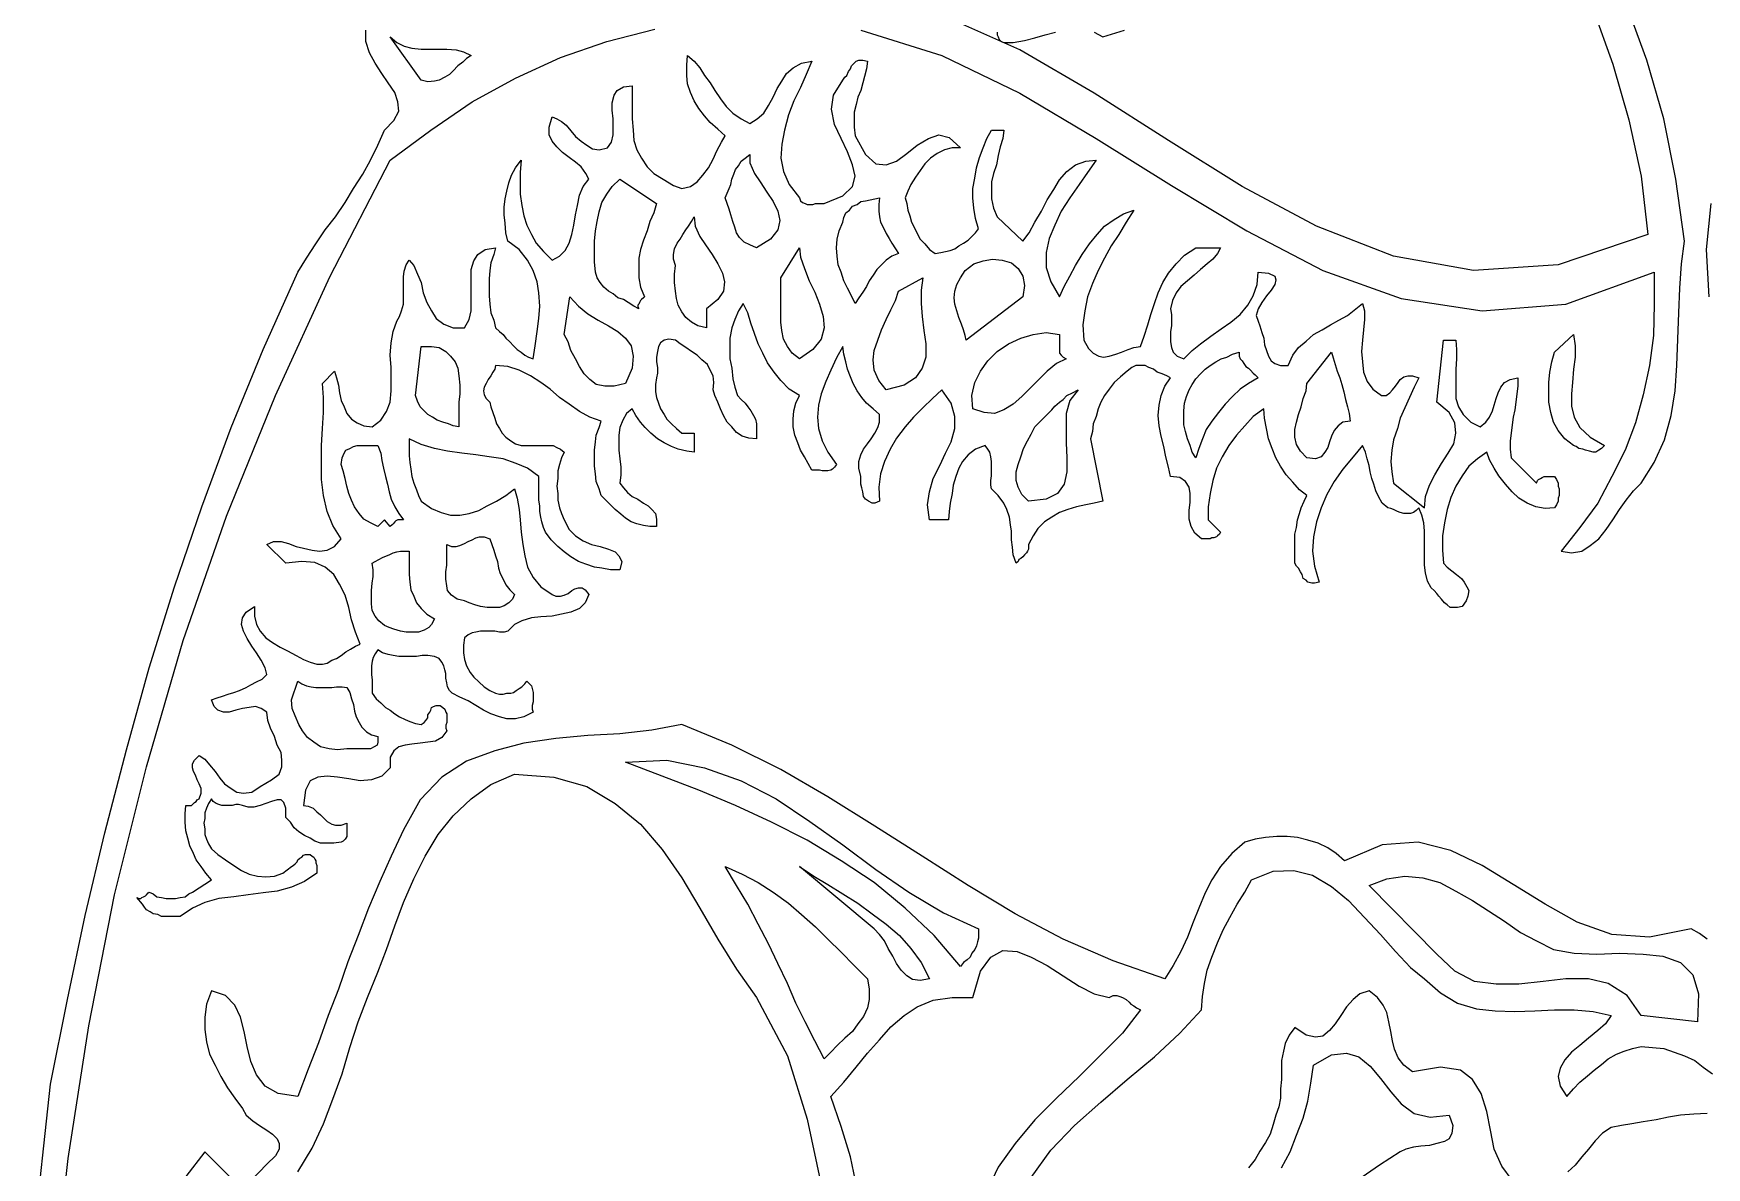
# Model space of a CAD drawing. Extents: x 0.03 to 7.02, y 0.01 to 6.89.
# Drawn here: x 0.074 to 1.852, y 2.602 to 3.806 of the extents above; entities that cross this region are included whole.
import ezdxf

# ---------------------------------------------------------------- set-up
doc = ezdxf.new("R2010")
doc.units = 0
doc.layers.add('1', color=7, linetype='Continuous')

msp = doc.modelspace()

# ---------------------------------------------------------------- linework, layer by layer
for points in [[(0.074, 2.523), (0.092, 2.69), (0.11, 2.78), (0.129, 2.869), (0.15, 2.957), (0.173, 3.045), (0.197, 3.132), (0.224, 3.218), (0.253, 3.303), (0.284, 3.387), (0.318, 3.47), (0.355, 3.552), (0.364, 3.567), (0.374, 3.582), (0.384, 3.597), (0.395, 3.611), (0.405, 3.626), (0.414, 3.641), (0.424, 3.656), (0.432, 3.671), (0.44, 3.687), (0.447, 3.703), (0.457, 3.713), (0.462, 3.723), (0.461, 3.733), (0.458, 3.743), (0.451, 3.753), (0.444, 3.763), (0.437, 3.774), (0.431, 3.785), (0.427, 3.797), (0.427, 3.809)], [(0.835, 3.71), (0.843, 3.715), (0.85, 3.721), (0.855, 3.729), (0.86, 3.738), (0.864, 3.747), (0.869, 3.755), (0.874, 3.763), (0.881, 3.769), (0.89, 3.774), (0.901, 3.776), (0.895, 3.762), (0.889, 3.748), (0.882, 3.734), (0.876, 3.719), (0.872, 3.703), (0.869, 3.688), (0.868, 3.673), (0.871, 3.659), (0.877, 3.645), (0.888, 3.631), (0.889, 3.628), (0.891, 3.626), (0.894, 3.625), (0.896, 3.624), (0.899, 3.624), (0.902, 3.624), (0.905, 3.625), (0.908, 3.625), (0.911, 3.625), (0.914, 3.625), (0.934, 3.633), (0.944, 3.643), (0.947, 3.654), (0.944, 3.666), (0.939, 3.68), (0.932, 3.694), (0.925, 3.709), (0.922, 3.725), (0.924, 3.74), (0.934, 3.756), (0.936, 3.759), (0.938, 3.761), (0.94, 3.765), (0.942, 3.768), (0.943, 3.771), (0.946, 3.774), (0.948, 3.776), (0.951, 3.777), (0.955, 3.777), (0.96, 3.776), (0.959, 3.768), (0.957, 3.76), (0.955, 3.753), (0.953, 3.745), (0.95, 3.738), (0.948, 3.73), (0.946, 3.722), (0.946, 3.714), (0.946, 3.706), (0.947, 3.697), (0.958, 3.677), (0.969, 3.667), (0.98, 3.666), (0.991, 3.67), (1.002, 3.678), (1.013, 3.687), (1.025, 3.694), (1.036, 3.698), (1.047, 3.695), (1.059, 3.684), (1.05, 3.684), (1.042, 3.682), (1.034, 3.678), (1.027, 3.673), (1.021, 3.667), (1.016, 3.66), (1.011, 3.653), (1.006, 3.645), (1.003, 3.638), (1, 3.631), (1.002, 3.625), (1.003, 3.618), (1.005, 3.612), (1.007, 3.605), (1.01, 3.599), (1.013, 3.593), (1.016, 3.587), (1.021, 3.582), (1.026, 3.576), (1.032, 3.572), (1.038, 3.573), (1.043, 3.574), (1.048, 3.575), (1.053, 3.577), (1.057, 3.58), (1.062, 3.583), (1.067, 3.586), (1.071, 3.59), (1.075, 3.594), (1.078, 3.598), (1.075, 3.609), (1.073, 3.62), (1.072, 3.631), (1.072, 3.641), (1.074, 3.652), (1.076, 3.663), (1.079, 3.674), (1.083, 3.684), (1.087, 3.694), (1.092, 3.703), (1.105, 3.703), (1.104, 3.694), (1.101, 3.685), (1.099, 3.676), (1.097, 3.666), (1.094, 3.657), (1.092, 3.648), (1.092, 3.639), (1.092, 3.63), (1.094, 3.62), (1.098, 3.611), (1.125, 3.585), (1.132, 3.594), (1.138, 3.605), (1.145, 3.617), (1.151, 3.629), (1.158, 3.64), (1.164, 3.65), (1.172, 3.659), (1.181, 3.666), (1.192, 3.67), (1.203, 3.671), (1.194, 3.658), (1.185, 3.645), (1.175, 3.631), (1.166, 3.617), (1.159, 3.602), (1.153, 3.588), (1.15, 3.573), (1.15, 3.557), (1.155, 3.542), (1.164, 3.526), (1.169, 3.537), (1.175, 3.548), (1.181, 3.559), (1.188, 3.571), (1.196, 3.582), (1.204, 3.592), (1.212, 3.601), (1.222, 3.608), (1.232, 3.614), (1.243, 3.618), (1.235, 3.605), (1.227, 3.592), (1.219, 3.58), (1.212, 3.567), (1.205, 3.554), (1.199, 3.54), (1.194, 3.526), (1.191, 3.511), (1.189, 3.496), (1.19, 3.48), (1.195, 3.471), (1.2, 3.466), (1.206, 3.463), (1.211, 3.462), (1.217, 3.463), (1.224, 3.465), (1.23, 3.467), (1.237, 3.47), (1.243, 3.472), (1.25, 3.473), (1.254, 3.484), (1.258, 3.496), (1.261, 3.507), (1.265, 3.519), (1.269, 3.53), (1.274, 3.541), (1.28, 3.551), (1.288, 3.561), (1.297, 3.57), (1.309, 3.578), (1.335, 3.578), (1.332, 3.572), (1.327, 3.566), (1.321, 3.561), (1.314, 3.555), (1.307, 3.549), (1.3, 3.543), (1.293, 3.537), (1.288, 3.53), (1.284, 3.522), (1.282, 3.513), (1.283, 3.507), (1.283, 3.501), (1.283, 3.495), (1.282, 3.489), (1.282, 3.483), (1.282, 3.478), (1.283, 3.472), (1.285, 3.467), (1.289, 3.463), (1.296, 3.46), (1.305, 3.469), (1.314, 3.476), (1.325, 3.484), (1.336, 3.492), (1.346, 3.499), (1.356, 3.507), (1.364, 3.517), (1.37, 3.527), (1.374, 3.539), (1.375, 3.552), (1.386, 3.551), (1.393, 3.548), (1.394, 3.544), (1.393, 3.539), (1.389, 3.533), (1.384, 3.527), (1.379, 3.52), (1.375, 3.513), (1.373, 3.506), (1.375, 3.5), (1.377, 3.495), (1.379, 3.488), (1.381, 3.482), (1.382, 3.475), (1.384, 3.469), (1.386, 3.463), (1.389, 3.458), (1.393, 3.455), (1.399, 3.453), (1.407, 3.453), (1.412, 3.464), (1.418, 3.472), (1.426, 3.479), (1.434, 3.486), (1.443, 3.491), (1.452, 3.496), (1.461, 3.501), (1.47, 3.506), (1.479, 3.513), (1.486, 3.519), (1.488, 3.511), (1.488, 3.502), (1.487, 3.491), (1.486, 3.48), (1.485, 3.468), (1.486, 3.457), (1.487, 3.446), (1.491, 3.436), (1.497, 3.428), (1.506, 3.421), (1.511, 3.421), (1.515, 3.424), (1.518, 3.427), (1.521, 3.431), (1.524, 3.435), (1.526, 3.438), (1.53, 3.441), (1.534, 3.442), (1.539, 3.442), (1.546, 3.44), (1.541, 3.43), (1.536, 3.419), (1.531, 3.408), (1.526, 3.397), (1.523, 3.386), (1.519, 3.374), (1.517, 3.363), (1.516, 3.351), (1.517, 3.34), (1.519, 3.328), (1.552, 3.302), (1.553, 3.314), (1.557, 3.326), (1.563, 3.337), (1.57, 3.349), (1.577, 3.36), (1.583, 3.37), (1.585, 3.381), (1.584, 3.392), (1.578, 3.403), (1.565, 3.414), (1.572, 3.48), (1.585, 3.48), (1.586, 3.47), (1.586, 3.46), (1.585, 3.449), (1.585, 3.438), (1.585, 3.428), (1.585, 3.418), (1.588, 3.409), (1.593, 3.401), (1.601, 3.393), (1.611, 3.388), (1.617, 3.393), (1.621, 3.398), (1.624, 3.405), (1.626, 3.411), (1.628, 3.418), (1.63, 3.424), (1.633, 3.43), (1.637, 3.435), (1.643, 3.438), (1.651, 3.44), (1.651, 3.431), (1.65, 3.423), (1.649, 3.414), (1.648, 3.406), (1.646, 3.398), (1.645, 3.39), (1.644, 3.381), (1.643, 3.373), (1.643, 3.364), (1.644, 3.355), (1.671, 3.328), (1.672, 3.331), (1.673, 3.332), (1.675, 3.333), (1.677, 3.334), (1.679, 3.335), (1.682, 3.335), (1.685, 3.335), (1.687, 3.335), (1.69, 3.335), (1.692, 3.332), (1.694, 3.328), (1.694, 3.325), (1.695, 3.322), (1.695, 3.319), (1.695, 3.315), (1.694, 3.312), (1.694, 3.309), (1.692, 3.305), (1.69, 3.302), (1.68, 3.301), (1.67, 3.303), (1.661, 3.307), (1.652, 3.312), (1.645, 3.319), (1.638, 3.327), (1.631, 3.336), (1.626, 3.344), (1.621, 3.353), (1.618, 3.361), (1.608, 3.354), (1.599, 3.346), (1.592, 3.336), (1.585, 3.325), (1.58, 3.313), (1.576, 3.3), (1.573, 3.286), (1.571, 3.272), (1.571, 3.257), (1.572, 3.243), (1.576, 3.239), (1.581, 3.235), (1.586, 3.231), (1.591, 3.227), (1.594, 3.223), (1.597, 3.218), (1.599, 3.214), (1.598, 3.208), (1.596, 3.203), (1.592, 3.197), (1.587, 3.196), (1.583, 3.196), (1.579, 3.196), (1.576, 3.199), (1.573, 3.201), (1.57, 3.205), (1.567, 3.208), (1.565, 3.211), (1.562, 3.214), (1.559, 3.217), (1.555, 3.224), (1.553, 3.233), (1.552, 3.241), (1.552, 3.25), (1.552, 3.259), (1.552, 3.268), (1.552, 3.277), (1.551, 3.286), (1.549, 3.294), (1.546, 3.302), (1.543, 3.299), (1.54, 3.297), (1.537, 3.296), (1.533, 3.296), (1.53, 3.296), (1.526, 3.297), (1.523, 3.298), (1.519, 3.3), (1.516, 3.301), (1.513, 3.302), (1.507, 3.307), (1.503, 3.314), (1.5, 3.32), (1.498, 3.327), (1.496, 3.333), (1.494, 3.34), (1.493, 3.347), (1.491, 3.354), (1.489, 3.361), (1.486, 3.368), (1.476, 3.356), (1.465, 3.343), (1.456, 3.33), (1.448, 3.316), (1.442, 3.302), (1.437, 3.287), (1.434, 3.271), (1.433, 3.256), (1.435, 3.24), (1.44, 3.223), (1.435, 3.222), (1.432, 3.222), (1.428, 3.223), (1.426, 3.225), (1.423, 3.227), (1.422, 3.231), (1.42, 3.234), (1.418, 3.238), (1.416, 3.24), (1.414, 3.243), (1.414, 3.251), (1.414, 3.259), (1.414, 3.266), (1.414, 3.274), (1.416, 3.281), (1.417, 3.289), (1.419, 3.296), (1.421, 3.302), (1.424, 3.309), (1.427, 3.315), (1.419, 3.321), (1.412, 3.329), (1.405, 3.337), (1.399, 3.346), (1.394, 3.355), (1.39, 3.365), (1.386, 3.375), (1.384, 3.386), (1.382, 3.397), (1.381, 3.407), (1.37, 3.399), (1.361, 3.389), (1.352, 3.379), (1.344, 3.368), (1.337, 3.356), (1.331, 3.344), (1.327, 3.331), (1.324, 3.317), (1.322, 3.303), (1.322, 3.289), (1.335, 3.276), (1.334, 3.274), (1.332, 3.272), (1.331, 3.271), (1.328, 3.27), (1.326, 3.27), (1.324, 3.269), (1.321, 3.269), (1.318, 3.269), (1.315, 3.269), (1.308, 3.275), (1.304, 3.282), (1.302, 3.29), (1.302, 3.299), (1.303, 3.308), (1.303, 3.317), (1.302, 3.324), (1.298, 3.33), (1.292, 3.334), (1.282, 3.335), (1.28, 3.345), (1.277, 3.356), (1.275, 3.367), (1.272, 3.378), (1.27, 3.389), (1.269, 3.4), (1.27, 3.411), (1.272, 3.421), (1.276, 3.431), (1.282, 3.44), (1.278, 3.442), (1.273, 3.444), (1.268, 3.446), (1.264, 3.449), (1.259, 3.451), (1.255, 3.453), (1.25, 3.453), (1.245, 3.453), (1.241, 3.451), (1.236, 3.447), (1.229, 3.441), (1.222, 3.435), (1.217, 3.428), (1.212, 3.421), (1.208, 3.414), (1.205, 3.407), (1.203, 3.399), (1.2, 3.391), (1.199, 3.383), (1.197, 3.375), (1.21, 3.309), (1.201, 3.307), (1.192, 3.305), (1.182, 3.303), (1.173, 3.3), (1.164, 3.297), (1.156, 3.292), (1.148, 3.287), (1.141, 3.28), (1.136, 3.272), (1.131, 3.263), (1.131, 3.26), (1.131, 3.258), (1.13, 3.256), (1.129, 3.254), (1.127, 3.252), (1.125, 3.25), (1.123, 3.248), (1.121, 3.247), (1.12, 3.245), (1.118, 3.243), (1.115, 3.252), (1.114, 3.26), (1.113, 3.268), (1.113, 3.277), (1.112, 3.284), (1.111, 3.292), (1.108, 3.3), (1.105, 3.307), (1.099, 3.315), (1.092, 3.322), (1.091, 3.326), (1.091, 3.331), (1.092, 3.336), (1.092, 3.342), (1.092, 3.347), (1.092, 3.351), (1.091, 3.356), (1.09, 3.361), (1.088, 3.364), (1.085, 3.368), (1.075, 3.364), (1.067, 3.358), (1.061, 3.351), (1.057, 3.344), (1.054, 3.335), (1.051, 3.326), (1.05, 3.317), (1.048, 3.307), (1.047, 3.298), (1.046, 3.289), (1.026, 3.289), (1.024, 3.305), (1.026, 3.319), (1.03, 3.333), (1.037, 3.347), (1.043, 3.36), (1.049, 3.372), (1.053, 3.386), (1.053, 3.399), (1.049, 3.413), (1.039, 3.427), (1.029, 3.418), (1.019, 3.408), (1.009, 3.398), (1, 3.388), (0.991, 3.376), (0.984, 3.364), (0.978, 3.351), (0.974, 3.338), (0.972, 3.324), (0.973, 3.309), (0.968, 3.307), (0.965, 3.307), (0.961, 3.309), (0.958, 3.311), (0.956, 3.314), (0.955, 3.319), (0.954, 3.323), (0.953, 3.327), (0.953, 3.331), (0.953, 3.335), (0.951, 3.344), (0.951, 3.351), (0.953, 3.358), (0.956, 3.364), (0.96, 3.37), (0.964, 3.375), (0.968, 3.381), (0.971, 3.387), (0.973, 3.393), (0.973, 3.401), (0.966, 3.407), (0.959, 3.413), (0.954, 3.419), (0.949, 3.426), (0.945, 3.434), (0.942, 3.441), (0.939, 3.449), (0.937, 3.457), (0.935, 3.465), (0.934, 3.473), (0.927, 3.461), (0.921, 3.448), (0.916, 3.436), (0.911, 3.423), (0.908, 3.411), (0.907, 3.398), (0.908, 3.386), (0.912, 3.373), (0.918, 3.361), (0.927, 3.348), (0.925, 3.345), (0.923, 3.343), (0.921, 3.342), (0.918, 3.341), (0.916, 3.341), (0.912, 3.341), (0.909, 3.342), (0.907, 3.342), (0.904, 3.342), (0.901, 3.342), (0.897, 3.349), (0.893, 3.356), (0.889, 3.363), (0.886, 3.371), (0.883, 3.379), (0.881, 3.388), (0.881, 3.396), (0.882, 3.405), (0.884, 3.413), (0.888, 3.421), (0.877, 3.428), (0.868, 3.437), (0.861, 3.446), (0.854, 3.456), (0.849, 3.466), (0.844, 3.476), (0.84, 3.487), (0.836, 3.498), (0.833, 3.509), (0.828, 3.519), (0.823, 3.511), (0.819, 3.502), (0.816, 3.493), (0.814, 3.482), (0.814, 3.472), (0.814, 3.46), (0.816, 3.45), (0.817, 3.439), (0.819, 3.43), (0.822, 3.421), (0.826, 3.417), (0.83, 3.413), (0.833, 3.409), (0.836, 3.405), (0.839, 3.4), (0.841, 3.396), (0.842, 3.391), (0.842, 3.386), (0.842, 3.38), (0.842, 3.375), (0.834, 3.376), (0.827, 3.378), (0.821, 3.382), (0.816, 3.388), (0.811, 3.393), (0.807, 3.4), (0.804, 3.407), (0.801, 3.414), (0.798, 3.421), (0.796, 3.427), (0.797, 3.435), (0.796, 3.442), (0.793, 3.448), (0.79, 3.454), (0.784, 3.459), (0.779, 3.464), (0.773, 3.468), (0.767, 3.472), (0.761, 3.476), (0.756, 3.48), (0.749, 3.481), (0.744, 3.48), (0.74, 3.477), (0.738, 3.473), (0.737, 3.468), (0.736, 3.462), (0.736, 3.457), (0.737, 3.451), (0.737, 3.445), (0.736, 3.44), (0.735, 3.433), (0.735, 3.425), (0.736, 3.419), (0.738, 3.413), (0.74, 3.407), (0.744, 3.401), (0.747, 3.396), (0.752, 3.391), (0.757, 3.386), (0.763, 3.381), (0.776, 3.381), (0.776, 3.361), (0.768, 3.362), (0.759, 3.364), (0.752, 3.367), (0.744, 3.371), (0.737, 3.375), (0.73, 3.381), (0.724, 3.387), (0.719, 3.393), (0.714, 3.4), (0.71, 3.407), (0.704, 3.402), (0.7, 3.395), (0.697, 3.387), (0.696, 3.379), (0.696, 3.371), (0.696, 3.363), (0.697, 3.354), (0.698, 3.345), (0.698, 3.337), (0.697, 3.328), (0.701, 3.323), (0.705, 3.318), (0.71, 3.314), (0.716, 3.311), (0.722, 3.307), (0.727, 3.304), (0.731, 3.3), (0.735, 3.296), (0.736, 3.29), (0.736, 3.282), (0.729, 3.282), (0.722, 3.283), (0.715, 3.285), (0.709, 3.287), (0.703, 3.291), (0.698, 3.295), (0.692, 3.3), (0.687, 3.305), (0.682, 3.31), (0.677, 3.315), (0.675, 3.322), (0.672, 3.33), (0.671, 3.338), (0.67, 3.346), (0.67, 3.355), (0.67, 3.363), (0.671, 3.372), (0.672, 3.379), (0.675, 3.387), (0.677, 3.394), (0.665, 3.398), (0.654, 3.404), (0.643, 3.412), (0.633, 3.419), (0.623, 3.428), (0.613, 3.435), (0.602, 3.442), (0.59, 3.448), (0.578, 3.452), (0.565, 3.453), (0.564, 3.449), (0.562, 3.446), (0.56, 3.442), (0.557, 3.438), (0.555, 3.434), (0.553, 3.43), (0.552, 3.426), (0.553, 3.422), (0.555, 3.418), (0.559, 3.414), (0.56, 3.409), (0.562, 3.403), (0.564, 3.397), (0.566, 3.391), (0.569, 3.386), (0.572, 3.381), (0.576, 3.377), (0.581, 3.373), (0.586, 3.37), (0.592, 3.368), (0.596, 3.368), (0.601, 3.368), (0.606, 3.368), (0.611, 3.368), (0.616, 3.368), (0.621, 3.368), (0.626, 3.368), (0.63, 3.366), (0.634, 3.364), (0.638, 3.361), (0.635, 3.355), (0.633, 3.348), (0.631, 3.341), (0.631, 3.333), (0.63, 3.325), (0.631, 3.317), (0.631, 3.31), (0.633, 3.302), (0.635, 3.296), (0.638, 3.289), (0.643, 3.279), (0.65, 3.272), (0.658, 3.267), (0.667, 3.263), (0.676, 3.261), (0.685, 3.258), (0.692, 3.255), (0.696, 3.251), (0.699, 3.245), (0.697, 3.236), (0.687, 3.236), (0.678, 3.238), (0.67, 3.239), (0.661, 3.242), (0.653, 3.245), (0.645, 3.25), (0.638, 3.255), (0.631, 3.261), (0.624, 3.268), (0.618, 3.276), (0.616, 3.281), (0.614, 3.287), (0.613, 3.292), (0.612, 3.298), (0.612, 3.304), (0.611, 3.31), (0.611, 3.317), (0.611, 3.323), (0.611, 3.329), (0.611, 3.335), (0.599, 3.344), (0.587, 3.349), (0.573, 3.354), (0.558, 3.356), (0.544, 3.358), (0.529, 3.36), (0.514, 3.362), (0.5, 3.365), (0.486, 3.369), (0.473, 3.375), (0.473, 3.369), (0.473, 3.363), (0.473, 3.357), (0.474, 3.35), (0.475, 3.343), (0.476, 3.335), (0.478, 3.328), (0.481, 3.321), (0.483, 3.315), (0.486, 3.309), (0.497, 3.301), (0.507, 3.297), (0.517, 3.294), (0.527, 3.294), (0.537, 3.296), (0.547, 3.299), (0.556, 3.304), (0.566, 3.309), (0.576, 3.315), (0.585, 3.322), (0.588, 3.312), (0.59, 3.3), (0.591, 3.289), (0.592, 3.276), (0.594, 3.263), (0.596, 3.251), (0.599, 3.239), (0.605, 3.228), (0.613, 3.218), (0.625, 3.21), (0.629, 3.208), (0.634, 3.208), (0.638, 3.209), (0.642, 3.211), (0.646, 3.214), (0.649, 3.216), (0.653, 3.217), (0.657, 3.217), (0.66, 3.215), (0.664, 3.21), (0.66, 3.201), (0.654, 3.195), (0.645, 3.191), (0.635, 3.189), (0.625, 3.187), (0.613, 3.186), (0.603, 3.185), (0.593, 3.182), (0.585, 3.178), (0.578, 3.171), (0.574, 3.17), (0.569, 3.17), (0.564, 3.171), (0.559, 3.171), (0.554, 3.171), (0.549, 3.171), (0.544, 3.17), (0.54, 3.169), (0.536, 3.167), (0.532, 3.164), (0.531, 3.156), (0.531, 3.148), (0.532, 3.141), (0.534, 3.134), (0.538, 3.127), (0.542, 3.122), (0.547, 3.117), (0.553, 3.112), (0.559, 3.108), (0.565, 3.105), (0.569, 3.104), (0.573, 3.104), (0.577, 3.105), (0.581, 3.105), (0.584, 3.106), (0.587, 3.108), (0.59, 3.11), (0.593, 3.112), (0.596, 3.115), (0.598, 3.118), (0.601, 3.115), (0.603, 3.113), (0.604, 3.11), (0.605, 3.106), (0.605, 3.103), (0.605, 3.099), (0.605, 3.096), (0.604, 3.092), (0.604, 3.088), (0.605, 3.085), (0.595, 3.08), (0.586, 3.078), (0.577, 3.078), (0.569, 3.08), (0.56, 3.083), (0.552, 3.087), (0.544, 3.092), (0.536, 3.097), (0.527, 3.101), (0.519, 3.105), (0.516, 3.108), (0.514, 3.112), (0.513, 3.116), (0.512, 3.121), (0.512, 3.126), (0.511, 3.13), (0.51, 3.134), (0.508, 3.138), (0.505, 3.142), (0.5, 3.144), (0.493, 3.145), (0.487, 3.145), (0.481, 3.144), (0.475, 3.144), (0.468, 3.144), (0.462, 3.144), (0.456, 3.145), (0.451, 3.146), (0.445, 3.148), (0.44, 3.151), (0.437, 3.147), (0.435, 3.143), (0.434, 3.139), (0.433, 3.134), (0.433, 3.129), (0.433, 3.125), (0.434, 3.119), (0.434, 3.114), (0.434, 3.109), (0.434, 3.105), (0.438, 3.099), (0.443, 3.095), (0.448, 3.09), (0.453, 3.087), (0.458, 3.083), (0.463, 3.08), (0.469, 3.077), (0.474, 3.075), (0.48, 3.073), (0.486, 3.072), (0.489, 3.074), (0.491, 3.076), (0.493, 3.079), (0.493, 3.082), (0.495, 3.085), (0.496, 3.087), (0.497, 3.09), (0.499, 3.091), (0.502, 3.092), (0.506, 3.092), (0.509, 3.09), (0.511, 3.088), (0.512, 3.085), (0.513, 3.083), (0.513, 3.08), (0.513, 3.077), (0.513, 3.074), (0.512, 3.071), (0.512, 3.068), (0.513, 3.065), (0.508, 3.058), (0.501, 3.054), (0.493, 3.053), (0.485, 3.052), (0.476, 3.051), (0.469, 3.05), (0.462, 3.048), (0.457, 3.044), (0.453, 3.037), (0.453, 3.026), (0.444, 3.017), (0.433, 3.013), (0.421, 3.012), (0.409, 3.014), (0.397, 3.016), (0.386, 3.017), (0.376, 3.016), (0.368, 3.012), (0.363, 3.002), (0.361, 2.986), (0.366, 2.985), (0.371, 2.983), (0.375, 2.979), (0.379, 2.976), (0.383, 2.972), (0.386, 2.969), (0.391, 2.966), (0.395, 2.965), (0.401, 2.965), (0.407, 2.967), (0.407, 2.964), (0.407, 2.961), (0.407, 2.958), (0.407, 2.956), (0.407, 2.953), (0.406, 2.951), (0.405, 2.95), (0.403, 2.948), (0.401, 2.947), (0.393, 2.946), (0.386, 2.946), (0.379, 2.946), (0.373, 2.948), (0.368, 2.951), (0.362, 2.954), (0.356, 2.958), (0.351, 2.962), (0.347, 2.968), (0.342, 2.973), (0.342, 2.983), (0.34, 2.989), (0.337, 2.992), (0.333, 2.992), (0.327, 2.99), (0.321, 2.988), (0.315, 2.986), (0.308, 2.984), (0.302, 2.984), (0.296, 2.986), (0.292, 2.987), (0.289, 2.987), (0.285, 2.986), (0.281, 2.986), (0.277, 2.986), (0.274, 2.986), (0.271, 2.987), (0.268, 2.988), (0.265, 2.99), (0.263, 2.993), (0.26, 2.988), (0.258, 2.983), (0.256, 2.978), (0.256, 2.972), (0.255, 2.967), (0.256, 2.961), (0.256, 2.955), (0.258, 2.95), (0.26, 2.945), (0.263, 2.94), (0.27, 2.934), (0.278, 2.928), (0.287, 2.922), (0.295, 2.917), (0.303, 2.913), (0.312, 2.911), (0.321, 2.91), (0.33, 2.911), (0.339, 2.914), (0.348, 2.921), (0.35, 2.922), (0.352, 2.924), (0.354, 2.926), (0.355, 2.928), (0.357, 2.93), (0.359, 2.931), (0.361, 2.933), (0.363, 2.934), (0.365, 2.934), (0.368, 2.934), (0.37, 2.932), (0.372, 2.931), (0.373, 2.929), (0.374, 2.927), (0.374, 2.925), (0.375, 2.922), (0.375, 2.92), (0.375, 2.917), (0.375, 2.914), (0.362, 2.905), (0.348, 2.899), (0.333, 2.895), (0.318, 2.893), (0.302, 2.891), (0.287, 2.889), (0.271, 2.887), (0.256, 2.883), (0.243, 2.877), (0.23, 2.868), (0.225, 2.868), (0.22, 2.868), (0.215, 2.868), (0.21, 2.868), (0.206, 2.87), (0.201, 2.871), (0.198, 2.873), (0.194, 2.875), (0.192, 2.878), (0.19, 2.881), (0.184, 2.888), (0.186, 2.887), (0.188, 2.887), (0.189, 2.888), (0.191, 2.889), (0.193, 2.89), (0.194, 2.891), (0.196, 2.893), (0.197, 2.894), (0.201, 2.892), (0.205, 2.889), (0.21, 2.888), (0.215, 2.887), (0.22, 2.887), (0.225, 2.887), (0.23, 2.888), (0.235, 2.889), (0.239, 2.892), (0.243, 2.894), (0.263, 2.907), (0.257, 2.914), (0.252, 2.921), (0.247, 2.928), (0.244, 2.935), (0.24, 2.943), (0.238, 2.951), (0.236, 2.959), (0.235, 2.968), (0.235, 2.977), (0.236, 2.986), (0.238, 2.986), (0.24, 2.986), (0.242, 2.986), (0.244, 2.988), (0.245, 2.989), (0.247, 2.99), (0.248, 2.992), (0.25, 2.993), (0.252, 2.999), (0.252, 3.004), (0.25, 3.009), (0.248, 3.013), (0.246, 3.018), (0.244, 3.022), (0.243, 3.026), (0.243, 3.03), (0.245, 3.034), (0.25, 3.039), (0.256, 3.035), (0.261, 3.029), (0.267, 3.022), (0.272, 3.015), (0.277, 3.009), (0.284, 3.004), (0.29, 3), (0.297, 2.999), (0.306, 3), (0.315, 3.006), (0.327, 3.013), (0.335, 3.019), (0.338, 3.027), (0.338, 3.034), (0.337, 3.042), (0.333, 3.05), (0.33, 3.059), (0.326, 3.068), (0.323, 3.076), (0.322, 3.085), (0.316, 3.089), (0.31, 3.091), (0.303, 3.09), (0.296, 3.089), (0.289, 3.087), (0.282, 3.085), (0.276, 3.085), (0.27, 3.087), (0.266, 3.091), (0.263, 3.098), (0.269, 3.1), (0.275, 3.102), (0.281, 3.104), (0.287, 3.106), (0.293, 3.108), (0.3, 3.111), (0.305, 3.114), (0.311, 3.117), (0.317, 3.12), (0.322, 3.125), (0.32, 3.132), (0.316, 3.14), (0.311, 3.148), (0.306, 3.155), (0.301, 3.163), (0.297, 3.171), (0.295, 3.178), (0.296, 3.185), (0.3, 3.191), (0.309, 3.197), (0.309, 3.187), (0.311, 3.178), (0.315, 3.171), (0.321, 3.164), (0.328, 3.159), (0.336, 3.154), (0.344, 3.15), (0.353, 3.145), (0.361, 3.141), (0.368, 3.138), (0.375, 3.136), (0.381, 3.136), (0.386, 3.137), (0.391, 3.14), (0.396, 3.142), (0.401, 3.145), (0.406, 3.149), (0.411, 3.152), (0.416, 3.155), (0.421, 3.157), (0.416, 3.17), (0.412, 3.183), (0.409, 3.196), (0.405, 3.209), (0.399, 3.221), (0.393, 3.231), (0.384, 3.239), (0.373, 3.244), (0.359, 3.245), (0.342, 3.243), (0.322, 3.263), (0.329, 3.266), (0.337, 3.266), (0.345, 3.264), (0.353, 3.261), (0.361, 3.259), (0.37, 3.257), (0.378, 3.256), (0.386, 3.257), (0.394, 3.261), (0.401, 3.269), (0.392, 3.283), (0.386, 3.298), (0.382, 3.315), (0.38, 3.332), (0.38, 3.35), (0.38, 3.368), (0.381, 3.386), (0.382, 3.403), (0.382, 3.419), (0.381, 3.434), (0.394, 3.447), (0.396, 3.44), (0.398, 3.432), (0.399, 3.424), (0.401, 3.416), (0.404, 3.409), (0.407, 3.402), (0.412, 3.396), (0.418, 3.392), (0.425, 3.389), (0.434, 3.388), (0.443, 3.395), (0.449, 3.404), (0.453, 3.414), (0.454, 3.426), (0.454, 3.438), (0.454, 3.451), (0.453, 3.464), (0.454, 3.477), (0.456, 3.489), (0.46, 3.5), (0.463, 3.505), (0.465, 3.511), (0.467, 3.518), (0.467, 3.525), (0.467, 3.532), (0.467, 3.539), (0.467, 3.547), (0.468, 3.553), (0.47, 3.56), (0.473, 3.565), (0.478, 3.559), (0.482, 3.55), (0.486, 3.541), (0.488, 3.53), (0.492, 3.52), (0.497, 3.511), (0.502, 3.503), (0.51, 3.497), (0.52, 3.493), (0.532, 3.493), (0.537, 3.502), (0.539, 3.511), (0.539, 3.522), (0.539, 3.533), (0.539, 3.544), (0.539, 3.555), (0.542, 3.564), (0.546, 3.571), (0.554, 3.576), (0.565, 3.578), (0.563, 3.571), (0.56, 3.562), (0.559, 3.554), (0.558, 3.545), (0.558, 3.536), (0.558, 3.527), (0.559, 3.518), (0.56, 3.509), (0.563, 3.501), (0.565, 3.493), (0.569, 3.489), (0.573, 3.486), (0.576, 3.482), (0.58, 3.478), (0.584, 3.474), (0.588, 3.47), (0.592, 3.467), (0.596, 3.464), (0.6, 3.462), (0.605, 3.46), (0.607, 3.474), (0.609, 3.489), (0.611, 3.503), (0.612, 3.516), (0.611, 3.53), (0.609, 3.542), (0.605, 3.554), (0.599, 3.565), (0.59, 3.576), (0.578, 3.585), (0.576, 3.594), (0.575, 3.604), (0.574, 3.613), (0.574, 3.621), (0.575, 3.63), (0.577, 3.638), (0.579, 3.647), (0.582, 3.655), (0.586, 3.663), (0.592, 3.671), (0.591, 3.658), (0.591, 3.646), (0.591, 3.635), (0.593, 3.623), (0.595, 3.612), (0.598, 3.602), (0.603, 3.592), (0.608, 3.583), (0.616, 3.574), (0.625, 3.565), (0.633, 3.569), (0.639, 3.575), (0.643, 3.583), (0.646, 3.592), (0.648, 3.602), (0.65, 3.613), (0.652, 3.623), (0.654, 3.634), (0.658, 3.643), (0.664, 3.651), (0.661, 3.657), (0.656, 3.664), (0.65, 3.669), (0.643, 3.674), (0.636, 3.679), (0.63, 3.685), (0.625, 3.691), (0.622, 3.698), (0.622, 3.706), (0.625, 3.717), (0.63, 3.715), (0.635, 3.712), (0.64, 3.708), (0.645, 3.702), (0.65, 3.696), (0.656, 3.691), (0.662, 3.687), (0.668, 3.683), (0.675, 3.682), (0.684, 3.684), (0.688, 3.69), (0.69, 3.698), (0.69, 3.706), (0.69, 3.715), (0.689, 3.724), (0.689, 3.732), (0.691, 3.74), (0.694, 3.745), (0.701, 3.749), (0.71, 3.75), (0.71, 3.738), (0.71, 3.726), (0.71, 3.715), (0.711, 3.703), (0.712, 3.692), (0.715, 3.682), (0.72, 3.673), (0.726, 3.664), (0.733, 3.657), (0.743, 3.651), (0.754, 3.644), (0.763, 3.641), (0.772, 3.643), (0.779, 3.648), (0.785, 3.655), (0.791, 3.663), (0.796, 3.672), (0.8, 3.681), (0.805, 3.69), (0.809, 3.697), (0.801, 3.704), (0.793, 3.711), (0.787, 3.718), (0.781, 3.726), (0.776, 3.734), (0.772, 3.743), (0.769, 3.752), (0.768, 3.761), (0.768, 3.772), (0.769, 3.782), (0.776, 3.776), (0.782, 3.769), (0.787, 3.761), (0.793, 3.753), (0.798, 3.745), (0.804, 3.736), (0.81, 3.728), (0.817, 3.721), (0.826, 3.715), (0.835, 3.71)], [(1.743, 3.368), (1.74, 3.365), (1.737, 3.363), (1.734, 3.361), (1.731, 3.361), (1.727, 3.362), (1.723, 3.363), (1.72, 3.364), (1.716, 3.365), (1.713, 3.367), (1.71, 3.368), (1.701, 3.375), (1.694, 3.384), (1.689, 3.393), (1.686, 3.403), (1.684, 3.414), (1.684, 3.425), (1.684, 3.435), (1.685, 3.446), (1.687, 3.457), (1.69, 3.467), (1.71, 3.486), (1.712, 3.474), (1.712, 3.462), (1.71, 3.449), (1.709, 3.435), (1.708, 3.423), (1.708, 3.41), (1.711, 3.398), (1.717, 3.387), (1.728, 3.377), (1.743, 3.368)]]:
    msp.add_lwpolyline(points)
at = {"layer": '1'}
for points in [[(0.953, 3.809), (1.039, 3.782), (1.122, 3.742), (1.203, 3.694), (1.283, 3.644), (1.363, 3.596), (1.444, 3.554), (1.527, 3.524), (1.613, 3.511), (1.702, 3.518), (1.796, 3.552), (1.796, 3.518), (1.795, 3.485), (1.791, 3.453), (1.784, 3.422), (1.776, 3.392), (1.765, 3.363), (1.751, 3.335), (1.736, 3.307), (1.717, 3.281), (1.697, 3.256), (1.708, 3.254), (1.719, 3.256), (1.728, 3.262), (1.737, 3.269), (1.745, 3.279), (1.752, 3.289), (1.759, 3.3), (1.766, 3.31), (1.774, 3.32), (1.782, 3.328), (1.796, 3.35), (1.807, 3.374), (1.814, 3.4), (1.818, 3.426), (1.82, 3.453), (1.821, 3.481), (1.822, 3.509), (1.823, 3.535), (1.825, 3.561), (1.828, 3.585), (1.819, 3.651), (1.806, 3.715), (1.788, 3.777), (1.766, 3.837)], [(1.789, 3.592), (1.694, 3.56), (1.604, 3.554), (1.519, 3.569), (1.437, 3.601), (1.358, 3.643), (1.28, 3.692), (1.201, 3.742), (1.122, 3.788), (1.039, 3.825)], [(1.731, 3.831), (1.752, 3.773), (1.769, 3.714), (1.782, 3.654), (1.789, 3.592)], [(0.095, 2.468), (0.111, 2.611), (0.133, 2.752), (0.16, 2.891), (0.194, 3.027), (0.233, 3.161), (0.279, 3.293), (0.331, 3.421), (0.389, 3.547), (0.453, 3.671), (0.496, 3.703), (0.54, 3.733), (0.586, 3.758), (0.634, 3.78), (0.683, 3.797), (0.734, 3.81)], [(1.098, 3.807), (1.098, 3.804), (1.099, 3.802), (1.1, 3.799), (1.102, 3.797), (1.105, 3.796), (1.115, 3.796), (1.127, 3.798), (1.138, 3.801), (1.149, 3.804), (1.16, 3.807)], [(1.201, 3.807), (1.21, 3.802), (1.233, 3.809)], [(0.539, 3.782), (0.534, 3.779), (0.53, 3.775), (0.525, 3.771), (0.52, 3.766), (0.516, 3.762), (0.511, 3.759), (0.505, 3.756), (0.5, 3.755), (0.493, 3.754), (0.486, 3.756), (0.453, 3.802), (0.46, 3.796), (0.468, 3.792), (0.476, 3.79), (0.486, 3.789), (0.495, 3.789), (0.504, 3.789), (0.513, 3.789), (0.523, 3.788), (0.531, 3.786), (0.539, 3.782)], [(0.842, 3.578), (0.835, 3.581), (0.829, 3.584), (0.824, 3.589), (0.821, 3.594), (0.819, 3.6), (0.817, 3.606), (0.815, 3.613), (0.813, 3.619), (0.811, 3.625), (0.809, 3.631), (0.811, 3.636), (0.813, 3.641), (0.815, 3.645), (0.816, 3.651), (0.818, 3.656), (0.82, 3.661), (0.823, 3.665), (0.826, 3.67), (0.83, 3.673), (0.835, 3.677), (0.835, 3.668), (0.84, 3.657), (0.846, 3.648), (0.853, 3.637), (0.86, 3.627), (0.865, 3.617), (0.867, 3.607), (0.865, 3.597), (0.857, 3.587), (0.842, 3.578)], [(0.736, 3.625), (0.733, 3.615), (0.729, 3.606), (0.726, 3.596), (0.722, 3.586), (0.719, 3.576), (0.717, 3.567), (0.717, 3.556), (0.717, 3.546), (0.719, 3.536), (0.723, 3.526), (0.722, 3.525), (0.72, 3.523), (0.719, 3.522), (0.718, 3.52), (0.717, 3.518), (0.716, 3.517), (0.716, 3.515), (0.717, 3.513), (0.712, 3.516), (0.706, 3.52), (0.701, 3.523), (0.695, 3.525), (0.69, 3.529), (0.685, 3.532), (0.68, 3.536), (0.676, 3.541), (0.673, 3.546), (0.671, 3.552), (0.67, 3.563), (0.67, 3.574), (0.67, 3.585), (0.671, 3.596), (0.673, 3.606), (0.675, 3.616), (0.678, 3.626), (0.683, 3.635), (0.689, 3.643), (0.697, 3.651), (0.736, 3.625)], [(0.993, 3.572), (0.986, 3.569), (0.98, 3.565), (0.975, 3.56), (0.97, 3.555), (0.966, 3.549), (0.962, 3.543), (0.959, 3.537), (0.955, 3.531), (0.951, 3.525), (0.947, 3.519), (0.943, 3.527), (0.939, 3.535), (0.935, 3.543), (0.932, 3.552), (0.929, 3.56), (0.928, 3.569), (0.927, 3.578), (0.928, 3.587), (0.93, 3.596), (0.934, 3.605), (0.935, 3.61), (0.937, 3.615), (0.941, 3.618), (0.944, 3.622), (0.949, 3.624), (0.953, 3.627), (0.958, 3.628), (0.963, 3.629), (0.968, 3.63), (0.973, 3.631), (0.972, 3.624), (0.972, 3.617), (0.973, 3.611), (0.974, 3.605), (0.977, 3.599), (0.98, 3.593), (0.983, 3.588), (0.986, 3.583), (0.99, 3.577), (0.993, 3.572)], [(0.789, 3.513), (0.789, 3.493), (0.78, 3.495), (0.773, 3.499), (0.767, 3.504), (0.763, 3.51), (0.759, 3.517), (0.757, 3.524), (0.756, 3.532), (0.755, 3.541), (0.755, 3.55), (0.756, 3.559), (0.754, 3.566), (0.754, 3.571), (0.755, 3.577), (0.758, 3.583), (0.761, 3.587), (0.764, 3.592), (0.767, 3.597), (0.77, 3.601), (0.773, 3.606), (0.776, 3.611), (0.777, 3.601), (0.782, 3.59), (0.788, 3.581), (0.795, 3.571), (0.801, 3.561), (0.806, 3.551), (0.808, 3.542), (0.807, 3.532), (0.801, 3.523), (0.789, 3.513)], [(1.856, 3.625), (1.851, 3.576), (1.854, 3.526)], [(0.888, 3.46), (0.88, 3.466), (0.875, 3.473), (0.871, 3.481), (0.869, 3.49), (0.868, 3.499), (0.868, 3.508), (0.868, 3.518), (0.868, 3.527), (0.868, 3.537), (0.868, 3.546), (0.888, 3.578), (0.889, 3.568), (0.893, 3.556), (0.898, 3.543), (0.904, 3.531), (0.909, 3.518), (0.913, 3.505), (0.914, 3.493), (0.911, 3.481), (0.902, 3.47), (0.888, 3.46)], [(1.125, 3.526), (1.065, 3.48), (1.064, 3.485), (1.062, 3.491), (1.06, 3.497), (1.057, 3.504), (1.055, 3.511), (1.053, 3.518), (1.052, 3.525), (1.053, 3.532), (1.055, 3.539), (1.059, 3.546), (1.064, 3.554), (1.073, 3.561), (1.083, 3.564), (1.093, 3.566), (1.103, 3.565), (1.113, 3.562), (1.12, 3.556), (1.125, 3.548), (1.127, 3.538), (1.125, 3.526)], [(0.98, 3.427), (0.972, 3.437), (0.967, 3.448), (0.966, 3.459), (0.967, 3.469), (0.971, 3.48), (0.975, 3.491), (0.98, 3.502), (0.985, 3.512), (0.99, 3.522), (0.993, 3.532), (1.019, 3.546), (1.017, 3.533), (1.017, 3.519), (1.018, 3.505), (1.02, 3.49), (1.022, 3.476), (1.022, 3.462), (1.018, 3.45), (1.011, 3.44), (0.999, 3.432), (0.98, 3.427)], [(0.703, 3.434), (0.691, 3.431), (0.681, 3.431), (0.672, 3.433), (0.665, 3.438), (0.659, 3.444), (0.654, 3.452), (0.65, 3.46), (0.645, 3.469), (0.642, 3.478), (0.638, 3.486), (0.644, 3.526), (0.653, 3.516), (0.663, 3.508), (0.674, 3.501), (0.685, 3.495), (0.695, 3.489), (0.703, 3.482), (0.709, 3.474), (0.711, 3.463), (0.71, 3.45), (0.703, 3.434)], [(1.164, 3.486), (1.164, 3.483), (1.164, 3.481), (1.164, 3.478), (1.164, 3.475), (1.164, 3.472), (1.164, 3.469), (1.164, 3.466), (1.166, 3.464), (1.168, 3.462), (1.171, 3.46), (1.161, 3.455), (1.151, 3.447), (1.142, 3.438), (1.133, 3.429), (1.124, 3.42), (1.115, 3.412), (1.105, 3.406), (1.095, 3.402), (1.084, 3.403), (1.072, 3.407), (1.071, 3.421), (1.074, 3.435), (1.08, 3.447), (1.088, 3.458), (1.098, 3.468), (1.11, 3.476), (1.123, 3.482), (1.136, 3.486), (1.15, 3.488), (1.164, 3.486)], [(0.526, 3.414), (0.526, 3.388), (0.52, 3.389), (0.515, 3.391), (0.509, 3.393), (0.503, 3.395), (0.498, 3.398), (0.493, 3.401), (0.489, 3.405), (0.485, 3.409), (0.482, 3.415), (0.48, 3.421), (0.486, 3.473), (0.497, 3.473), (0.505, 3.472), (0.512, 3.468), (0.517, 3.463), (0.522, 3.457), (0.525, 3.45), (0.526, 3.442), (0.527, 3.432), (0.527, 3.423), (0.526, 3.414)], [(1.355, 3.467), (1.355, 3.463), (1.356, 3.46), (1.358, 3.458), (1.36, 3.455), (1.362, 3.452), (1.365, 3.45), (1.367, 3.448), (1.37, 3.445), (1.372, 3.443), (1.375, 3.44), (1.365, 3.434), (1.356, 3.428), (1.348, 3.42), (1.34, 3.412), (1.333, 3.403), (1.326, 3.394), (1.32, 3.385), (1.316, 3.375), (1.312, 3.365), (1.309, 3.355), (1.305, 3.361), (1.303, 3.368), (1.3, 3.375), (1.298, 3.383), (1.296, 3.39), (1.296, 3.398), (1.296, 3.405), (1.297, 3.413), (1.299, 3.42), (1.302, 3.427), (1.305, 3.433), (1.309, 3.439), (1.314, 3.444), (1.319, 3.449), (1.324, 3.453), (1.33, 3.457), (1.336, 3.46), (1.342, 3.462), (1.348, 3.465), (1.355, 3.467)], [(1.473, 3.394), (1.465, 3.393), (1.46, 3.389), (1.456, 3.384), (1.453, 3.378), (1.451, 3.372), (1.449, 3.366), (1.446, 3.361), (1.442, 3.356), (1.436, 3.354), (1.427, 3.355), (1.42, 3.362), (1.416, 3.369), (1.414, 3.377), (1.414, 3.385), (1.416, 3.393), (1.418, 3.401), (1.421, 3.409), (1.423, 3.418), (1.426, 3.426), (1.427, 3.434), (1.453, 3.467), (1.455, 3.461), (1.457, 3.454), (1.459, 3.447), (1.462, 3.44), (1.464, 3.433), (1.466, 3.425), (1.468, 3.417), (1.47, 3.409), (1.472, 3.402), (1.473, 3.394)], [(1.131, 3.309), (1.124, 3.316), (1.12, 3.324), (1.118, 3.331), (1.118, 3.34), (1.12, 3.348), (1.123, 3.356), (1.126, 3.365), (1.13, 3.373), (1.134, 3.38), (1.138, 3.388), (1.143, 3.393), (1.148, 3.398), (1.152, 3.402), (1.156, 3.406), (1.159, 3.41), (1.164, 3.414), (1.168, 3.417), (1.172, 3.421), (1.178, 3.424), (1.184, 3.427), (1.175, 3.416), (1.171, 3.402), (1.171, 3.387), (1.171, 3.371), (1.172, 3.355), (1.172, 3.34), (1.169, 3.327), (1.162, 3.317), (1.15, 3.311), (1.131, 3.309)], [(0.467, 3.289), (0.465, 3.289), (0.462, 3.289), (0.461, 3.289), (0.459, 3.288), (0.458, 3.287), (0.456, 3.285), (0.455, 3.284), (0.453, 3.282), (0.447, 3.289), (0.44, 3.282), (0.432, 3.286), (0.425, 3.29), (0.42, 3.296), (0.415, 3.303), (0.412, 3.31), (0.409, 3.317), (0.407, 3.325), (0.405, 3.333), (0.403, 3.341), (0.401, 3.348), (0.402, 3.355), (0.404, 3.36), (0.406, 3.363), (0.41, 3.365), (0.414, 3.367), (0.418, 3.368), (0.423, 3.368), (0.429, 3.368), (0.435, 3.368), (0.44, 3.368), (0.443, 3.36), (0.444, 3.352), (0.446, 3.344), (0.448, 3.335), (0.45, 3.327), (0.452, 3.319), (0.454, 3.311), (0.458, 3.303), (0.462, 3.296), (0.467, 3.289)], [(0.585, 3.21), (0.583, 3.205), (0.579, 3.201), (0.574, 3.198), (0.569, 3.196), (0.562, 3.196), (0.556, 3.196), (0.549, 3.197), (0.543, 3.199), (0.537, 3.201), (0.532, 3.203), (0.524, 3.205), (0.518, 3.209), (0.514, 3.214), (0.513, 3.219), (0.512, 3.226), (0.512, 3.234), (0.513, 3.241), (0.513, 3.249), (0.513, 3.256), (0.513, 3.263), (0.518, 3.261), (0.523, 3.261), (0.527, 3.262), (0.532, 3.264), (0.536, 3.266), (0.54, 3.268), (0.544, 3.27), (0.548, 3.271), (0.553, 3.271), (0.559, 3.269), (0.561, 3.263), (0.563, 3.257), (0.565, 3.251), (0.567, 3.245), (0.568, 3.238), (0.57, 3.232), (0.573, 3.226), (0.576, 3.22), (0.58, 3.215), (0.585, 3.21)], [(0.473, 3.256), (0.473, 3.247), (0.473, 3.239), (0.473, 3.231), (0.474, 3.223), (0.475, 3.215), (0.478, 3.208), (0.481, 3.201), (0.486, 3.195), (0.492, 3.189), (0.5, 3.184), (0.497, 3.178), (0.494, 3.175), (0.489, 3.172), (0.483, 3.17), (0.477, 3.17), (0.47, 3.17), (0.464, 3.171), (0.457, 3.173), (0.452, 3.175), (0.447, 3.177), (0.441, 3.182), (0.437, 3.187), (0.434, 3.193), (0.433, 3.2), (0.433, 3.207), (0.433, 3.214), (0.434, 3.222), (0.435, 3.229), (0.435, 3.236), (0.434, 3.243), (0.437, 3.245), (0.441, 3.247), (0.445, 3.249), (0.449, 3.251), (0.452, 3.252), (0.456, 3.254), (0.46, 3.255), (0.464, 3.256), (0.469, 3.256), (0.473, 3.256)], [(0.407, 3.111), (0.41, 3.106), (0.412, 3.099), (0.414, 3.093), (0.415, 3.086), (0.417, 3.08), (0.42, 3.074), (0.423, 3.069), (0.428, 3.064), (0.433, 3.061), (0.44, 3.059), (0.44, 3.053), (0.439, 3.05), (0.436, 3.048), (0.432, 3.046), (0.429, 3.046), (0.425, 3.046), (0.42, 3.046), (0.416, 3.046), (0.411, 3.046), (0.407, 3.046), (0.397, 3.045), (0.388, 3.046), (0.379, 3.048), (0.372, 3.053), (0.365, 3.058), (0.36, 3.065), (0.356, 3.072), (0.352, 3.081), (0.349, 3.089), (0.348, 3.098), (0.355, 3.118), (0.359, 3.115), (0.364, 3.113), (0.369, 3.112), (0.374, 3.111), (0.379, 3.111), (0.385, 3.111), (0.391, 3.111), (0.396, 3.112), (0.402, 3.112), (0.407, 3.111)], [(1.852, 2.844), (1.844, 2.85), (1.835, 2.855), (1.791, 2.846), (1.751, 2.849), (1.714, 2.862), (1.68, 2.881), (1.646, 2.902), (1.613, 2.922), (1.58, 2.938), (1.545, 2.947), (1.507, 2.944), (1.467, 2.927), (1.458, 2.935), (1.449, 2.941), (1.439, 2.946), (1.428, 2.949), (1.417, 2.952), (1.406, 2.953), (1.395, 2.953), (1.383, 2.952), (1.372, 2.95), (1.361, 2.947), (1.347, 2.935), (1.335, 2.921), (1.326, 2.907), (1.319, 2.893), (1.312, 2.877), (1.306, 2.862), (1.3, 2.846), (1.293, 2.831), (1.285, 2.816), (1.276, 2.802), (1.221, 2.821), (1.168, 2.844), (1.117, 2.871), (1.067, 2.901), (1.018, 2.932), (0.968, 2.964), (0.918, 2.995), (0.868, 3.024), (0.816, 3.05), (0.763, 3.072), (0.731, 3.066), (0.697, 3.062), (0.663, 3.06), (0.629, 3.057), (0.595, 3.052), (0.564, 3.044), (0.534, 3.033), (0.508, 3.016), (0.485, 2.992), (0.467, 2.96), (0.454, 2.932), (0.442, 2.905), (0.43, 2.877), (0.419, 2.848), (0.408, 2.82), (0.398, 2.791), (0.387, 2.763), (0.377, 2.734), (0.366, 2.706), (0.355, 2.677), (0.334, 2.68), (0.32, 2.688), (0.311, 2.7), (0.305, 2.714), (0.301, 2.73), (0.298, 2.746), (0.294, 2.761), (0.288, 2.774), (0.278, 2.784), (0.263, 2.789), (0.258, 2.775), (0.256, 2.761), (0.256, 2.748), (0.258, 2.735), (0.261, 2.722), (0.267, 2.71), (0.273, 2.698), (0.28, 2.686), (0.288, 2.675), (0.296, 2.664), (0.3, 2.657), (0.307, 2.651), (0.314, 2.646), (0.322, 2.641), (0.328, 2.637), (0.333, 2.632), (0.335, 2.627), (0.335, 2.621), (0.331, 2.614), (0.322, 2.605), (0.296, 2.578), (0.256, 2.618), (0.236, 2.592)], [(1.078, 2.855), (1.078, 2.85), (1.078, 2.845), (1.077, 2.841), (1.076, 2.837), (1.074, 2.833), (1.071, 2.829), (1.069, 2.825), (1.066, 2.822), (1.062, 2.819), (1.059, 2.815), (1.031, 2.848), (1, 2.877), (0.967, 2.904), (0.932, 2.927), (0.896, 2.949), (0.858, 2.968), (0.82, 2.986), (0.781, 3.002), (0.742, 3.017), (0.703, 3.032), (0.747, 3.034), (0.787, 3.026), (0.826, 3.012), (0.863, 2.993), (0.899, 2.969), (0.934, 2.944), (0.969, 2.918), (1.004, 2.894), (1.041, 2.872), (1.078, 2.855)], [(0.355, 2.597), (0.37, 2.622), (0.382, 2.648), (0.392, 2.674), (0.402, 2.701), (0.41, 2.729), (0.419, 2.756), (0.429, 2.782), (0.44, 2.809), (0.449, 2.833), (0.458, 2.858), (0.467, 2.883), (0.478, 2.908), (0.49, 2.932), (0.504, 2.955), (0.52, 2.975), (0.539, 2.993), (0.56, 3.008), (0.585, 3.019), (0.627, 3.016), (0.662, 3.006), (0.692, 2.988), (0.719, 2.966), (0.742, 2.939), (0.763, 2.909), (0.782, 2.877), (0.801, 2.844), (0.821, 2.812), (0.842, 2.782), (0.875, 2.72), (0.896, 2.653), (0.911, 2.583)], [(0.96, 2.802), (0.962, 2.791), (0.962, 2.78), (0.96, 2.771), (0.956, 2.762), (0.95, 2.754), (0.944, 2.746), (0.936, 2.739), (0.928, 2.731), (0.921, 2.724), (0.914, 2.717), (0.904, 2.736), (0.894, 2.756), (0.884, 2.776), (0.875, 2.797), (0.865, 2.818), (0.855, 2.839), (0.844, 2.86), (0.833, 2.881), (0.821, 2.901), (0.809, 2.921), (0.827, 2.913), (0.844, 2.904), (0.86, 2.894), (0.876, 2.882), (0.89, 2.87), (0.905, 2.857), (0.918, 2.844), (0.932, 2.83), (0.946, 2.816), (0.96, 2.802)], [(1.026, 2.802), (1.016, 2.8), (1.008, 2.801), (1.002, 2.805), (0.996, 2.811), (0.991, 2.818), (0.987, 2.826), (0.982, 2.834), (0.978, 2.842), (0.973, 2.849), (0.967, 2.855), (0.888, 2.921), (0.903, 2.911), (0.918, 2.902), (0.934, 2.892), (0.95, 2.882), (0.965, 2.871), (0.98, 2.86), (0.994, 2.848), (1.006, 2.834), (1.017, 2.819), (1.026, 2.802)], [(1.134, 2.591), (1.155, 2.62), (1.18, 2.646), (1.208, 2.671), (1.236, 2.695), (1.265, 2.719), (1.292, 2.744), (1.315, 2.769), (1.316, 2.783), (1.318, 2.797), (1.321, 2.811), (1.326, 2.825), (1.332, 2.84), (1.338, 2.854), (1.345, 2.867), (1.353, 2.881), (1.361, 2.894), (1.368, 2.907), (1.391, 2.916), (1.413, 2.917), (1.433, 2.912), (1.453, 2.9), (1.471, 2.885), (1.488, 2.867), (1.505, 2.849), (1.521, 2.831), (1.537, 2.814), (1.552, 2.802), (1.569, 2.787), (1.587, 2.776), (1.607, 2.77), (1.627, 2.768), (1.648, 2.767), (1.669, 2.768), (1.69, 2.769), (1.711, 2.769), (1.731, 2.767), (1.75, 2.763), (1.744, 2.754), (1.736, 2.747), (1.726, 2.739), (1.717, 2.731), (1.708, 2.724), (1.701, 2.716), (1.696, 2.707), (1.694, 2.698), (1.696, 2.688), (1.703, 2.677), (1.71, 2.685), (1.717, 2.692), (1.725, 2.699), (1.732, 2.705), (1.74, 2.711), (1.747, 2.717), (1.756, 2.722), (1.764, 2.725), (1.773, 2.728), (1.782, 2.73), (1.794, 2.729), (1.806, 2.728), (1.817, 2.724), (1.828, 2.72), (1.839, 2.715), (1.848, 2.708), (1.858, 2.701)], [(1.671, 2.842), (1.689, 2.833), (1.711, 2.829), (1.735, 2.828), (1.759, 2.829), (1.784, 2.828), (1.805, 2.826), (1.824, 2.819), (1.837, 2.806), (1.843, 2.786), (1.842, 2.756), (1.782, 2.763), (1.767, 2.784), (1.747, 2.797), (1.726, 2.802), (1.702, 2.802), (1.678, 2.799), (1.652, 2.796), (1.628, 2.796), (1.605, 2.799), (1.584, 2.81), (1.565, 2.828), (1.493, 2.901), (1.512, 2.908), (1.531, 2.911), (1.55, 2.909), (1.568, 2.904), (1.585, 2.895), (1.603, 2.885), (1.62, 2.874), (1.637, 2.863), (1.654, 2.851), (1.671, 2.842)], [(0.949, 2.579), (0.942, 2.613), (0.932, 2.645), (0.921, 2.677), (0.935, 2.692), (0.948, 2.708), (0.96, 2.723), (0.973, 2.737), (0.985, 2.751), (0.999, 2.763), (1.013, 2.772), (1.03, 2.779), (1.05, 2.782), (1.072, 2.782), (1.08, 2.81), (1.091, 2.825), (1.104, 2.832), (1.119, 2.831), (1.134, 2.825), (1.151, 2.816), (1.168, 2.805), (1.185, 2.794), (1.201, 2.786), (1.217, 2.782), (1.221, 2.784), (1.225, 2.784), (1.228, 2.783), (1.231, 2.782), (1.235, 2.78), (1.238, 2.777), (1.24, 2.775), (1.243, 2.773), (1.246, 2.771), (1.25, 2.769)], [(1.645, 2.588), (1.634, 2.603), (1.626, 2.621), (1.622, 2.641), (1.618, 2.661), (1.612, 2.68), (1.603, 2.695), (1.59, 2.705), (1.569, 2.708), (1.539, 2.703), (1.53, 2.71), (1.524, 2.718), (1.52, 2.727), (1.518, 2.736), (1.516, 2.746), (1.514, 2.756), (1.512, 2.766), (1.508, 2.774), (1.502, 2.782), (1.493, 2.789), (1.483, 2.786), (1.476, 2.78), (1.469, 2.772), (1.463, 2.763), (1.457, 2.754), (1.451, 2.747), (1.444, 2.741), (1.436, 2.74), (1.426, 2.742), (1.414, 2.75), (1.408, 2.742), (1.404, 2.733), (1.402, 2.725), (1.4, 2.715), (1.4, 2.705), (1.4, 2.695), (1.399, 2.685), (1.399, 2.675), (1.397, 2.666), (1.394, 2.657), (1.391, 2.647), (1.388, 2.637), (1.383, 2.628), (1.377, 2.619), (1.372, 2.61), (1.365, 2.601)], [(1.25, 2.769), (1.231, 2.744), (1.208, 2.721), (1.185, 2.698), (1.161, 2.675), (1.138, 2.652), (1.117, 2.627), (1.099, 2.602), (1.086, 2.575)], [(1.4, 2.601), (1.409, 2.618), (1.416, 2.636), (1.423, 2.654), (1.428, 2.672), (1.431, 2.691), (1.434, 2.71), (1.453, 2.721), (1.469, 2.723), (1.482, 2.719), (1.494, 2.709), (1.505, 2.696), (1.516, 2.682), (1.527, 2.669), (1.541, 2.659), (1.558, 2.655), (1.578, 2.657)], [(1.578, 2.657), (1.582, 2.646), (1.581, 2.638), (1.578, 2.632), (1.573, 2.629), (1.565, 2.627), (1.557, 2.625), (1.548, 2.624), (1.54, 2.623), (1.532, 2.621), (1.526, 2.618), (1.504, 2.604), (1.481, 2.588)], [(1.852, 2.659), (1.838, 2.658), (1.824, 2.657), (1.811, 2.655), (1.798, 2.652), (1.784, 2.65), (1.772, 2.648), (1.761, 2.646), (1.75, 2.644), (1.741, 2.638), (1.733, 2.63), (1.726, 2.621), (1.719, 2.613), (1.712, 2.604), (1.704, 2.597)]]:
    msp.add_lwpolyline(points, dxfattribs=at)

doc.saveas('drawing.dxf')
